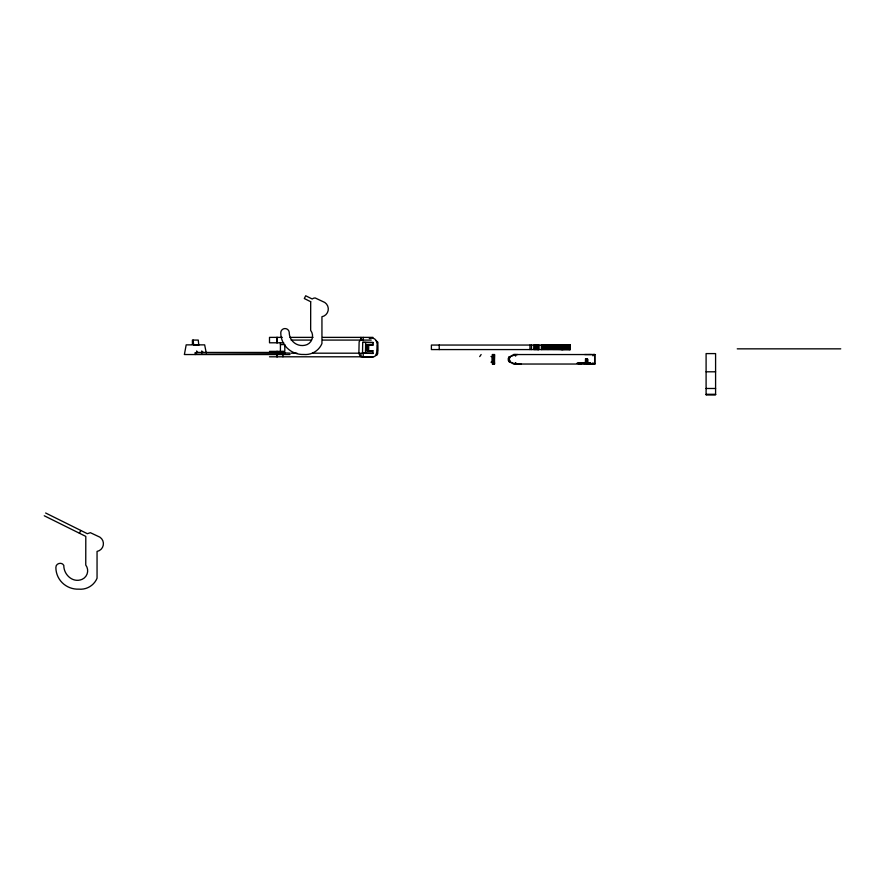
<?xml version="1.0" encoding="UTF-8"?>
<svg xmlns="http://www.w3.org/2000/svg" width="885" height="885" viewBox="0 0 885 885"><rect width="100%" height="100%" fill="white"/><g stroke="black" fill="none" stroke-linecap="round" stroke-linejoin="round"><path stroke-width="1.33" d="M592.828 364.034L594.853 364.034L594.842 354.542L513.765 354.542L508.997 357.098L508.997 361.589L513.754 364.034L581.168 364.034M508.433 358.679L509.771 358.049C507.968 355.095 507.47 362.972 510.247 361.511M511.652 362.419L514.86 364.034L515.302 362.684M515.302 355.87L515.302 354.542L515.833 355.87M515.302 364.034L515.833 362.684M517.747 354.542L513.853 354.542M521.099 364.034L515.833 364.034M372.862 353.292L372.906 350.737L366.855 350.67L366.987 344.984L373.016 345.039L373.061 342.44L362.717 342.296L362.518 353.148L373.216 353.458M362.717 342.296L365.66 342.495L365.45 353.358L362.474 353.115M371.523 350.936L367.087 350.759L367.22 345.062L368.094 345.062L366.987 344.984M368.625 350.659L368.757 344.962M377.552 351.124L377.408 345.438M184.423 354.354L186.182 344.862L204.656 344.862L206.26 352.993M79.418 533.224L80.789 530.458M508.997 357.098L510.247 357.098M479.703 356.611L481.141 354.542M511.663 356.235L514.926 354.719L513.765 354.542M361.423 338.69L359.133 341.776L358.879 353.369L359.874 355.704L362.053 356.843L373.481 356.987L375.594 355.715L376.479 353.303C377.618 347.506 378.868 335.935 369.288 338.524M588.868 363.602L593.204 363.658M585.085 362.684L586.6 362.197L586.489 360.405L586.312 362.197M375.749 355.505L377.121 354.94L377.718 353.535L377.895 342.274L376.048 340.637M370.019 350.748L372.895 350.781M367.087 350.759L367.961 350.748L366.855 350.67M589.1 354.542L591.556 354.542M586.257 354.542L587.186 354.542M587.673 354.542L588.68 354.542M492.325 362.197L492.381 356.5M492.359 362.197L492.325 356.5M585.483 358.779L585.527 362.197L585.77 358.779M586.954 362.197L587.352 358.779M282.304 337.373L269.505 337.373L269.505 342.794L283.709 342.794M290.07 337.373L313.002 337.373M322.549 337.373L373.005 337.373M291.11 340.083L311.122 340.083M322.549 340.083L371.224 340.083M280.423 344.597L284.804 344.597L284.804 351.378L269.505 351.378M570.36 345.05L431.393 345.05L431.393 349.575L570.36 349.575M737.249 348.845L840.75 348.845M289.992 353.126L276.352 352.65M291.11 353.192L296.962 353.192M312.571 353.192L359.941 353.192M373.005 353.192L360.925 353.192L360.925 356.799M184.423 354.542L289.992 354.542M492.425 354.542L492.613 355.87L492.425 354.542L494.516 354.542L494.516 364.034L492.436 364.034L493.1 362.197L490.987 362.197M584.697 354.542L585.77 354.542M594.842 354.542L592.972 354.542L592.972 355.87M492.425 355.87L493.089 356.5L490.976 356.5M269.505 356.799L373.005 356.799M586.235 359.343L587.861 359.343L587.872 363.093L594.853 364.034L578.336 364.034M585.428 362.197L587.087 362.197L587.087 358.779M579.21 362.684L583.005 362.684M586.268 362.684L588.094 362.684M588.945 362.684L590.494 362.684M706.097 371.8L715.589 371.8M706.097 388.482L715.589 388.482M706.097 394.4L715.589 394.4M706.097 394.555L715.589 394.555M706.097 394.677L715.589 394.743L715.589 353.591L706.097 353.591L706.097 394.765M508.643 357.551L509.904 357.562M508.433 360.04L509.705 360.04M508.51 360.649L509.771 360.649M508.643 361.157L509.904 361.168M365.66 342.495L373.415 342.606M373.016 345.084L370.229 345.05L371.844 345.183M593.614 363.746L594.255 363.89L577.031 363.215L579.033 363.27M367.22 345.062L371.645 345.238M580.505 363.226L579.188 363.182L584.897 363.458M494.516 354.542L494.317 360.649M493.089 355.87L492.901 354.542L492.89 359.365M492.436 362.684L492.436 364.034M493.1 362.684L492.912 364.034L492.89 361.168M494.516 364.034L494.317 361.157M508.82 361.489L510.568 361.556M586.246 363.436L589.344 363.292M586.235 362.972L584.465 362.95M371.711 350.869L370.03 350.748M203.229 352.44L201.725 351.002L201.891 353.126M45.622 513.001L87.338 533.699L90.381 532.693L99.916 537.173A7.854 7.854 0 0 1 97.051 551.421L97.051 578.259A17.921 17.921 0 0 1 78.853 589.156A22.258 22.258 0 0 1 62.16 582.662A21.45 21.45 0 0 1 55.877 567.495C55.644 563.314 61.906 561.643 63.797 565.371C63.609 574.653 72.902 583.425 82.239 579.277A9.414 9.414 0 0 0 85.756 565.05L85.801 536.399L44.25 515.767M283.333 353.126L283.034 352.44L198.096 352.44L196.592 351.002L196.769 353.126M277.901 352.44L278.2 353.126M285.103 353.126L195.065 352.65L195.209 354.542M193.129 340.083L193.671 345.238L198.793 345.238L198.262 340.083L192.399 340.083L192.443 344.387M594.654 354.542L594.665 364.034M592.983 362.695L592.983 364.034M586.6 358.779L586.667 362.684M586.301 358.779L586.268 362.961M492.901 356.489L492.912 362.186M570.261 345.05L570.261 349.575M570.172 345.05L570.028 349.575M569.84 345.05L569.84 349.575M569.619 345.05L569.619 349.575M569.354 345.05L569.354 349.575M569.055 345.05L569.055 349.575M568.723 345.05L568.723 349.575M568.358 345.05L568.358 349.575M567.982 345.05L567.982 349.575M567.573 345.05L567.573 349.575M567.152 345.05L567.152 349.575M566.721 345.05L566.721 349.575M566.289 345.05L566.289 349.575M565.847 345.05L565.847 349.575M565.415 345.05L565.415 349.575M564.984 345.05L564.984 349.575M564.564 345.05L564.564 349.575M564.165 345.05L564.165 349.575M563.789 345.05L563.789 349.575M563.435 345.05L563.435 349.575M563.114 345.05L563.114 349.575M562.827 345.05L562.827 349.575M562.572 345.05L562.572 349.575M562.362 345.05L562.362 349.575M562.185 345.05L562.185 349.575M562.052 345.05L561.964 349.575M561.898 345.05L561.898 349.575M561.721 345.05L561.721 349.575M561.433 345.05L561.433 349.575M561.035 345.05L561.035 349.575M560.526 345.05L560.526 349.575M559.917 345.05L559.917 349.575M559.22 345.05L559.22 349.575M558.424 345.05L558.424 349.575M557.55 345.05L557.55 349.575M556.599 345.05L556.599 349.575M555.581 345.05L555.581 349.575M554.508 345.05L554.508 349.575M553.39 345.05L553.39 349.575M552.229 345.05L552.229 349.575M551.034 345.05L551.034 349.575M549.828 345.05L549.828 349.575M548.623 345.05L548.623 349.575M547.417 345.05L547.417 349.575M546.222 345.05L546.222 349.575M545.049 345.05L545.049 349.575M543.921 345.05L543.921 349.575M542.837 345.05L542.837 349.575M541.808 345.05L541.808 349.575M541.421 345.05L541.421 349.575M538.821 345.05L538.744 349.575M538.589 345.05L538.589 349.575M538.357 345.05L538.357 349.575M538.058 345.05L538.058 349.575M537.682 345.05L537.682 349.575M537.261 349.575L537.261 345.05L537.029 349.575M536.255 345.05L536.255 349.575M535.691 345.05L535.691 349.575M535.115 345.05L535.115 349.575M534.518 345.05L534.518 349.575M533.92 345.05L533.92 349.575M531.487 345.05L531.487 349.575M529.96 345.05L529.96 349.575M439.214 345.05L439.214 349.575M363.204 337.373L363.204 340.083M363.204 353.192L363.204 356.799M360.925 337.373L360.925 340.083M282.946 351.378L282.946 356.799M280.423 342.794L280.423 351.378M277.237 337.373L277.237 342.794M277.237 351.378L277.237 356.799M276.872 337.373L276.872 342.794M276.872 351.378L276.872 356.799M585.306 362.95A45.998 1.527 1.2 0 1 590.063 363.292M581.456 363.226A45.943 0.863 0.9 0 1 587.131 363.436M310.69 301.708L310.657 330.359A9.414 9.414 0 0 1 307.128 344.586A12.987 12.987 0 0 1 289.273 333.523L289.229 332.362A4.237 4.237 0 0 0 284.793 328.567A4.237 4.237 0 0 0 280.777 332.804A21.45 21.45 0 0 0 287.061 347.971A22.258 22.258 0 0 0 303.743 354.465A17.921 17.921 0 0 0 321.941 343.568L321.941 316.73A7.854 7.854 0 0 0 324.806 302.482L315.27 298.002A4.447 4.447 0 0 0 312.947 298.533L312.228 299.008L305.69 295.767L304.318 298.533L310.69 301.708"/></g></svg>
